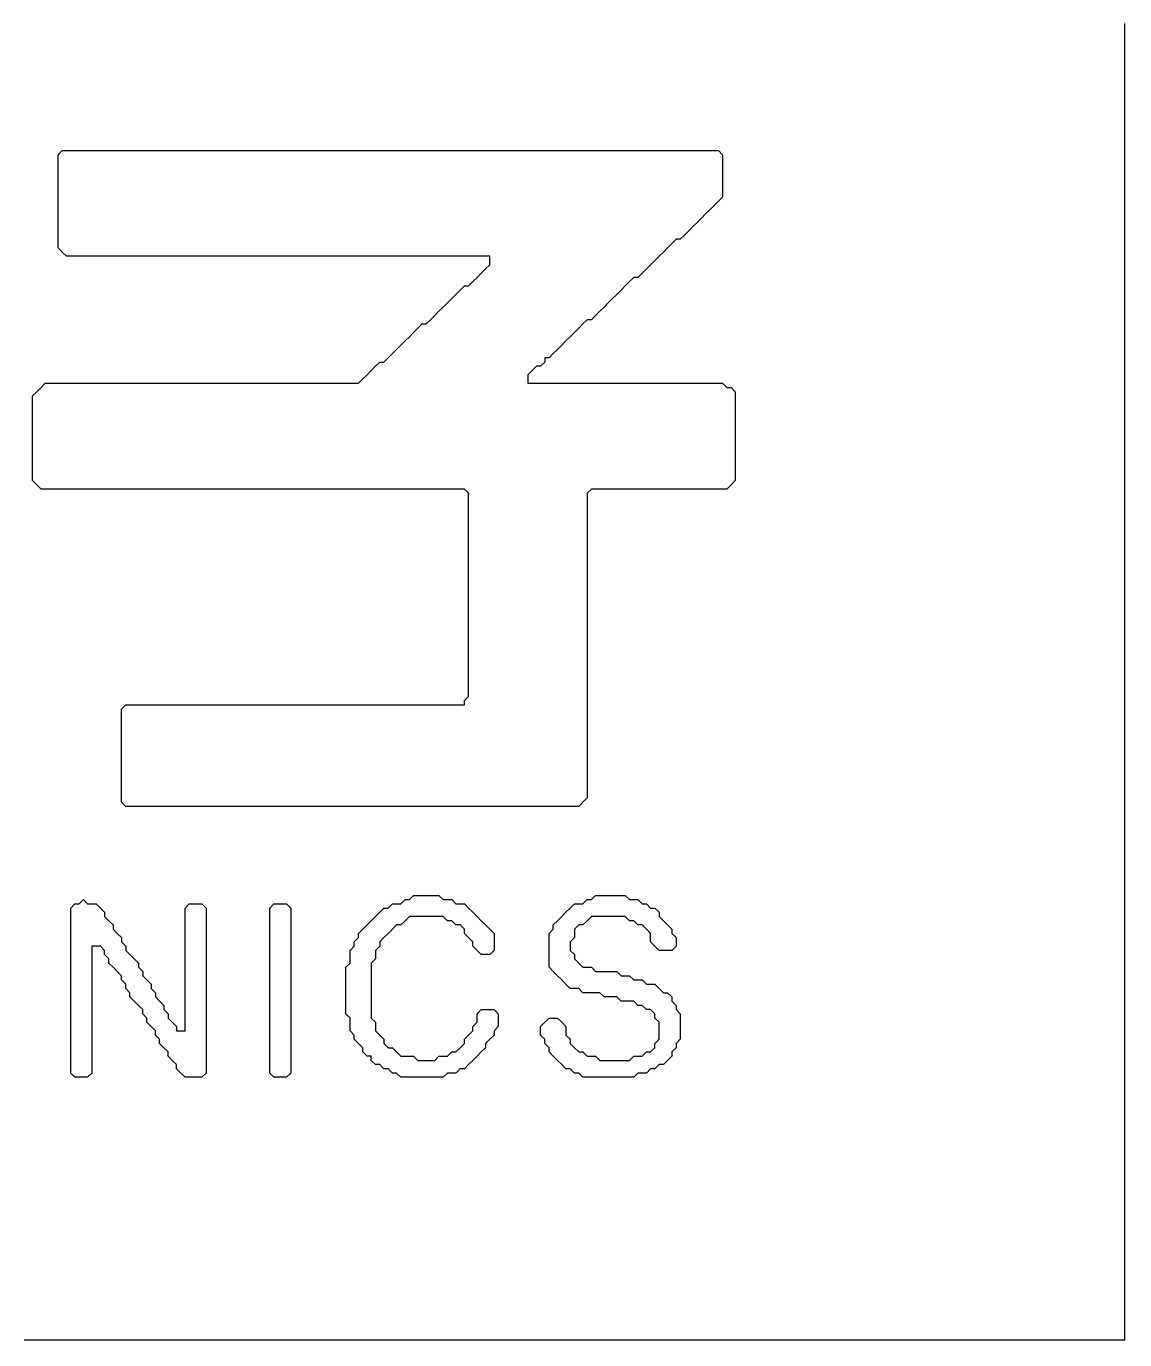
# Model space of a CAD drawing. Header units: metres. Extents: x 0 to 925, y -666 to 0.
# Drawn here: x 665.5 to 925, y -666 to -355.7 of the extents above; entities that cross this region are included whole.
import ezdxf

# ---------------------------------------------------------------- set-up
doc = ezdxf.new("R2010")
doc.units = ezdxf.units.M

msp = doc.modelspace()

# ---------------------------------------------------------------- linework, layer by layer
for points in [[(665, -666), (666, -666), (667, -666), (668, -666), (669, -666), (670, -666), (671, -666), (672, -666), (673, -666), (674, -666), (675, -666), (676, -666), (677, -666), (678, -666), (679, -666), (680, -666), (681, -666), (682, -666), (683, -666), (684, -666), (685, -666), (686, -666), (687, -666), (688, -666), (689, -666), (690, -666), (691, -666), (692, -666), (693, -666), (694, -666), (695, -666), (696, -666), (697, -666), (698, -666), (699, -666), (700, -666), (701, -666), (702, -666), (703, -666), (704, -666), (705, -666), (706, -666), (707, -666), (708, -666), (709, -666), (710, -666), (711, -666), (712, -666), (713, -666), (714, -666), (715, -666), (716, -666), (717, -666), (718, -666), (719, -666), (720, -666), (721, -666), (722, -666), (723, -666), (724, -666), (725, -666), (726, -666), (727, -666), (728, -666), (729, -666), (730, -666), (731, -666), (732, -666), (733, -666), (734, -666), (735, -666), (736, -666), (737, -666), (738, -666), (739, -666), (740, -666), (741, -666), (742, -666), (743, -666), (744, -666), (745, -666), (746, -666), (747, -666), (748, -666), (749, -666), (750, -666), (751, -666), (752, -666), (753, -666), (754, -666), (755, -666), (756, -666), (757, -666), (758, -666), (759, -666), (760, -666), (761, -666), (762, -666), (763, -666), (764, -666), (765, -666), (766, -666), (767, -666), (768, -666), (769, -666), (770, -666), (771, -666), (772, -666), (773, -666), (774, -666), (775, -666), (776, -666), (777, -666), (778, -666), (779, -666), (780, -666), (781, -666), (782, -666), (783, -666), (784, -666), (785, -666), (786, -666), (787, -666), (788, -666), (789, -666), (790, -666), (791, -666), (792, -666), (793, -666), (794, -666), (795, -666), (796, -666), (797, -666), (798, -666), (799, -666), (800, -666), (801, -666), (802, -666), (803, -666), (804, -666), (805, -666), (806, -666), (807, -666), (808, -666), (809, -666), (810, -666), (811, -666), (812, -666), (813, -666), (814, -666), (815, -666), (816, -666), (817, -666), (818, -666), (819, -666), (820, -666), (821, -666), (822, -666), (823, -666), (824, -666), (825, -666), (826, -666), (827, -666), (828, -666), (829, -666), (830, -666), (831, -666), (832, -666), (833, -666), (834, -666), (835, -666), (836, -666), (837, -666), (838, -666), (839, -666), (840, -666), (841, -666), (842, -666), (843, -666), (844, -666), (845, -666), (846, -666), (847, -666), (848, -666), (849, -666), (850, -666), (851, -666), (852, -666), (853, -666), (854, -666), (855, -666), (856, -666), (857, -666), (858, -666), (859, -666), (860, -666), (861, -666), (862, -666), (863, -666), (864, -666), (865, -666), (866, -666), (867, -666), (868, -666), (869, -666), (870, -666), (871, -666), (872, -666), (873, -666), (874, -666), (875, -666), (876, -666), (877, -666), (878, -666), (879, -666), (880, -666), (881, -666), (882, -666), (883, -666), (884, -666), (885, -666), (886, -666), (887, -666), (888, -666), (889, -666), (890, -666), (891, -666), (892, -666), (893, -666), (894, -666), (895, -666), (896, -666), (897, -666), (898, -666), (899, -666), (900, -666), (901, -666), (902, -666), (903, -666), (904, -666), (905, -666), (906, -666), (907, -666), (908, -666), (909, -666), (910, -666), (911, -666), (912, -666), (913, -666), (914, -666), (915, -666), (916, -666), (917, -666), (918, -666), (919, -666), (920, -666), (921, -666), (922, -666), (923, -666), (924, -666), (925, -666), (925, -665), (925, -664), (925, -663), (925, -662), (925, -661), (925, -660), (925, -659), (925, -658), (925, -657), (925, -656), (925, -655), (925, -654), (925, -653), (925, -652), (925, -651), (925, -650), (925, -649), (925, -648), (925, -647), (925, -646), (925, -645), (925, -644), (925, -643), (925, -642), (925, -641), (925, -640), (925, -639), (925, -638), (925, -637), (925, -636), (925, -635), (925, -634), (925, -633), (925, -632), (925, -631), (925, -630), (925, -629), (925, -628), (925, -627), (925, -626), (925, -625), (925, -624), (925, -623), (925, -622), (925, -621), (925, -620), (925, -619), (925, -618), (925, -617), (925, -616), (925, -615), (925, -614), (925, -613), (925, -612), (925, -611), (925, -610), (925, -609), (925, -608), (925, -607), (925, -606), (925, -605), (925, -604), (925, -603), (925, -602), (925, -601), (925, -600), (925, -599), (925, -598), (925, -597), (925, -596), (925, -595), (925, -594), (925, -593), (925, -592), (925, -591), (925, -590), (925, -589), (925, -588), (925, -587), (925, -586), (925, -585), (925, -584), (925, -583), (925, -582), (925, -581), (925, -580), (925, -579), (925, -578), (925, -577), (925, -576), (925, -575), (925, -574), (925, -573), (925, -572), (925, -571), (925, -570), (925, -569), (925, -568), (925, -567), (925, -566), (925, -565), (925, -564), (925, -563), (925, -562), (925, -561), (925, -560), (925, -559), (925, -558), (925, -557), (925, -556), (925, -555), (925, -554), (925, -553), (925, -552), (925, -551), (925, -550), (925, -549), (925, -548), (925, -547), (925, -546), (925, -545), (925, -544), (925, -543), (925, -542), (925, -541), (925, -540), (925, -539), (925, -538), (925, -537), (925, -536), (925, -535), (925, -534), (925, -533), (925, -532), (925, -531), (925, -530), (925, -529), (925, -528), (925, -527), (925, -526), (925, -525), (925, -524), (925, -523), (925, -522), (925, -521), (925, -520), (925, -519), (925, -518), (925, -517), (925, -516), (925, -515), (925, -514), (925, -513), (925, -512), (925, -511), (925, -510), (925, -509), (925, -508), (925, -507), (925, -506), (925, -505), (925, -504), (925, -503), (925, -502), (925, -501), (925, -500), (925, -499), (925, -498), (925, -497), (925, -496), (925, -495), (925, -494), (925, -493), (925, -492), (925, -491), (925, -490), (925, -489), (925, -488), (925, -487), (925, -486), (925, -485), (925, -484), (925, -483), (925, -482), (925, -481), (925, -480), (925, -479), (925, -478), (925, -477), (925, -476), (925, -475), (925, -474), (925, -473), (925, -472), (925, -471), (925, -470), (925, -469), (925, -468), (925, -467), (925, -466), (925, -465), (925, -464), (925, -463), (925, -462), (925, -461), (925, -460), (925, -459), (925, -458), (925, -457), (925, -456), (925, -455), (925, -454), (925, -453), (925, -452), (925, -451), (925, -450), (925, -449), (925, -448), (925, -447), (925, -446), (925, -445), (925, -444), (925, -443), (925, -442), (925, -441), (925, -440), (925, -439), (925, -438), (925, -437), (925, -436), (925, -435), (925, -434), (925, -433), (925, -432), (925, -431), (925, -430), (925, -429), (925, -428), (925, -427), (925, -426), (925, -425), (925, -424), (925, -423), (925, -422), (925, -421), (925, -420), (925, -419), (925, -418), (925, -417), (925, -416), (925, -415), (925, -414), (925, -413), (925, -412), (925, -411), (925, -410), (925, -409), (925, -408), (925, -407), (925, -406), (925, -405), (925, -404), (925, -403), (925, -402), (925, -401), (925, -400), (925, -399), (925, -398), (925, -397), (925, -396), (925, -395), (925, -394), (925, -393), (925, -392), (925, -391), (925, -390), (925, -389), (925, -388), (925, -387), (925, -386), (925, -385), (925, -384), (925, -383), (925, -382), (925, -381), (925, -380), (925, -379), (925, -378), (925, -377), (925, -376), (925, -375), (925, -374), (925, -373), (925, -372), (925, -371), (925, -370), (925, -369), (925, -368), (925, -367), (925, -366), (925, -365), (925, -364), (925, -363), (925, -362), (925, -361), (925, -360), (925, -359), (925, -358), (925, -357), (925, -356), (925, -355)], [(673, -386), (674, -385), (675, -385), (676, -385), (677, -385), (678, -385), (679, -385), (680, -385), (681, -385), (682, -385), (683, -385), (684, -385), (685, -385), (686, -385), (687, -385), (688, -385), (689, -385), (690, -385), (691, -385), (692, -385), (693, -385), (694, -385), (695, -385), (696, -385), (697, -385), (698, -385), (699, -385), (700, -385), (701, -385), (702, -385), (703, -385), (704, -385), (705, -385), (706, -385), (707, -385), (708, -385), (709, -385), (710, -385), (711, -385), (712, -385), (713, -385), (714, -385), (715, -385), (716, -385), (717, -385), (718, -385), (719, -385), (720, -385), (721, -385), (722, -385), (723, -385), (724, -385), (725, -385), (726, -385), (727, -385), (728, -385), (729, -385), (730, -385), (731, -385), (732, -385), (733, -385), (734, -385), (735, -385), (736, -385), (737, -385), (738, -385), (739, -385), (740, -385), (741, -385), (742, -385), (743, -385), (744, -385), (745, -385), (746, -385), (747, -385), (748, -385), (749, -385), (750, -385), (751, -385), (752, -385), (753, -385), (754, -385), (755, -385), (756, -385), (757, -385), (758, -385), (759, -385), (760, -385), (761, -385), (762, -385), (763, -385), (764, -385), (765, -385), (766, -385), (767, -385), (768, -385), (769, -385), (770, -385), (771, -385), (772, -385), (773, -385), (774, -385), (775, -385), (776, -385), (777, -385), (778, -385), (779, -385), (780, -385), (781, -385), (782, -385), (783, -385), (784, -385), (785, -385), (786, -385), (787, -385), (788, -385), (789, -385), (790, -385), (791, -385), (792, -385), (793, -385), (794, -385), (795, -385), (796, -385), (797, -385), (798, -385), (799, -385), (800, -385), (801, -385), (802, -385), (803, -385), (804, -385), (805, -385), (806, -385), (807, -385), (808, -385), (809, -385), (810, -385), (811, -385), (812, -385), (813, -385), (814, -385), (815, -385), (816, -385), (817, -385), (818, -385), (819, -385), (820, -385), (821, -385), (822, -385), (823, -385), (824, -385), (825, -385), (826, -385), (827, -385), (828, -385), (829, -385), (830, -386), (830, -387), (830, -388), (830, -389), (830, -390), (830, -391), (830, -392), (830, -393), (830, -394), (830, -395), (830, -396), (829, -397), (828, -398), (827, -399), (826, -400), (825, -401), (824, -402), (823, -403), (822, -404), (821, -405), (820, -406), (819, -406), (818, -407), (817, -408), (816, -409), (815, -410), (814, -411), (813, -412), (812, -413), (811, -414), (810, -415), (809, -415), (808, -416), (807, -417), (806, -418), (805, -419), (804, -420), (803, -421), (802, -422), (801, -423), (800, -424), (799, -425), (798, -425), (797, -426), (796, -427), (795, -428), (794, -429), (793, -430), (792, -431), (791, -432), (790, -433), (789, -434), (788, -434), (788, -435), (787, -436), (786, -436), (785, -437), (784, -438), (784, -439), (784, -440), (785, -440), (786, -440), (787, -440), (788, -440), (789, -440), (790, -440), (791, -440), (792, -440), (793, -440), (794, -440), (795, -440), (796, -440), (797, -440), (798, -440), (799, -440), (800, -440), (801, -440), (802, -440), (803, -440), (804, -440), (805, -440), (806, -440), (807, -440), (808, -440), (809, -440), (810, -440), (811, -440), (812, -440), (813, -440), (814, -440), (815, -440), (816, -440), (817, -440), (818, -440), (819, -440), (820, -440), (821, -440), (822, -440), (823, -440), (824, -440), (825, -440), (826, -440), (827, -440), (828, -440), (829, -440), (830, -440), (831, -441), (832, -441), (833, -442), (833, -443), (833, -444), (833, -445), (833, -446), (833, -447), (833, -448), (833, -449), (833, -450), (833, -451), (833, -452), (833, -453), (833, -454), (833, -455), (833, -456), (833, -457), (833, -458), (833, -459), (833, -460), (833, -461), (833, -462), (833, -463), (832, -464), (831, -465), (830, -465), (829, -465), (828, -465), (827, -465), (826, -465), (825, -465), (824, -465), (823, -465), (822, -465), (821, -465), (820, -465), (819, -465), (818, -465), (817, -465), (816, -465), (815, -465), (814, -465), (813, -465), (812, -465), (811, -465), (810, -465), (809, -465), (808, -465), (807, -465), (806, -465), (805, -465), (804, -465), (803, -465), (802, -465), (801, -465), (800, -465), (799, -465), (798, -466), (798, -467), (798, -468), (798, -469), (798, -470), (798, -471), (798, -472), (798, -473), (798, -474), (798, -475), (798, -476), (798, -477), (798, -478), (798, -479), (798, -480), (798, -481), (798, -482), (798, -483), (798, -484), (798, -485), (798, -486), (798, -487), (798, -488), (798, -489), (798, -490), (798, -491), (798, -492), (798, -493), (798, -494), (798, -495), (798, -496), (798, -497), (798, -498), (798, -499), (798, -500), (798, -501), (798, -502), (798, -503), (798, -504), (798, -505), (798, -506), (798, -507), (798, -508), (798, -509), (798, -510), (798, -511), (798, -512), (798, -513), (798, -514), (798, -515), (798, -516), (798, -517), (798, -518), (798, -519), (798, -520), (798, -521), (798, -522), (798, -523), (798, -524), (798, -525), (798, -526), (798, -527), (798, -528), (798, -529), (798, -530), (798, -531), (798, -532), (798, -533), (798, -534), (798, -535), (798, -536), (798, -537), (798, -538), (797, -539), (796, -540), (795, -540), (794, -540), (793, -540), (792, -540), (791, -540), (790, -540), (789, -540), (788, -540), (787, -540), (786, -540), (785, -540), (784, -540), (783, -540), (782, -540), (781, -540), (780, -540), (779, -540), (778, -540), (777, -540), (776, -540), (775, -540), (774, -540), (773, -540), (772, -540), (771, -540), (770, -540), (769, -540), (768, -540), (767, -540), (766, -540), (765, -540), (764, -540), (763, -540), (762, -540), (761, -540), (760, -540), (759, -540), (758, -540), (757, -540), (756, -540), (755, -540), (754, -540), (753, -540), (752, -540), (751, -540), (750, -540), (749, -540), (748, -540), (747, -540), (746, -540), (745, -540), (744, -540), (743, -540), (742, -540), (741, -540), (740, -540), (739, -540), (738, -540), (737, -540), (736, -540), (735, -540), (734, -540), (733, -540), (732, -540), (731, -540), (730, -540), (729, -540), (728, -540), (727, -540), (726, -540), (725, -540), (724, -540), (723, -540), (722, -540), (721, -540), (720, -540), (719, -540), (718, -540), (717, -540), (716, -540), (715, -540), (714, -540), (713, -540), (712, -540), (711, -540), (710, -540), (709, -540), (708, -540), (707, -540), (706, -540), (705, -540), (704, -540), (703, -540), (702, -540), (701, -540), (700, -540), (699, -540), (698, -540), (697, -540), (696, -540), (695, -540), (694, -540), (693, -540), (692, -540), (691, -540), (690, -540), (689, -540), (688, -539), (688, -538), (688, -537), (688, -536), (688, -535), (688, -534), (688, -533), (688, -532), (688, -531), (688, -530), (688, -529), (688, -528), (688, -527), (688, -526), (688, -525), (688, -524), (688, -523), (688, -522), (688, -521), (688, -520), (688, -519), (688, -518), (688, -517), (689, -516), (690, -516), (691, -516), (692, -516), (693, -516), (694, -516), (695, -516), (696, -516), (697, -516), (698, -516), (699, -516), (700, -516), (701, -516), (702, -516), (703, -516), (704, -516), (705, -516), (706, -516), (707, -516), (708, -516), (709, -516), (710, -516), (711, -516), (712, -516), (713, -516), (714, -516), (715, -516), (716, -516), (717, -516), (718, -516), (719, -516), (720, -516), (721, -516), (722, -516), (723, -516), (724, -516), (725, -516), (726, -516), (727, -516), (728, -516), (729, -516), (730, -516), (731, -516), (732, -516), (733, -516), (734, -516), (735, -516), (736, -516), (737, -516), (738, -516), (739, -516), (740, -516), (741, -516), (742, -516), (743, -516), (744, -516), (745, -516), (746, -516), (747, -516), (748, -516), (749, -516), (750, -516), (751, -516), (752, -516), (753, -516), (754, -516), (755, -516), (756, -516), (757, -516), (758, -516), (759, -516), (760, -516), (761, -516), (762, -516), (763, -516), (764, -516), (765, -516), (766, -516), (767, -516), (768, -516), (769, -516), (769, -515), (770, -514), (770, -513), (770, -512), (770, -511), (770, -510), (770, -509), (770, -508), (770, -507), (770, -506), (770, -505), (770, -504), (770, -503), (770, -502), (770, -501), (770, -500), (770, -499), (770, -498), (770, -497), (770, -496), (770, -495), (770, -494), (770, -493), (770, -492), (770, -491), (770, -490), (770, -489), (770, -488), (770, -487), (770, -486), (770, -485), (770, -484), (770, -483), (770, -482), (770, -481), (770, -480), (770, -479), (770, -478), (770, -477), (770, -476), (770, -475), (770, -474), (770, -473), (770, -472), (770, -471), (770, -470), (770, -469), (770, -468), (770, -467), (770, -466), (769, -465), (768, -465), (767, -465), (766, -465), (765, -465), (764, -465), (763, -465), (762, -465), (761, -465), (760, -465), (759, -465), (758, -465), (757, -465), (756, -465), (755, -465), (754, -465), (753, -465), (752, -465), (751, -465), (750, -465), (749, -465), (748, -465), (747, -465), (746, -465), (745, -465), (744, -465), (743, -465), (742, -465), (741, -465), (740, -465), (739, -465), (738, -465), (737, -465), (736, -465), (735, -465), (734, -465), (733, -465), (732, -465), (731, -465), (730, -465), (729, -465), (728, -465), (727, -465), (726, -465), (725, -465), (724, -465), (723, -465), (722, -465), (721, -465), (720, -465), (719, -465), (718, -465), (717, -465), (716, -465), (715, -465), (714, -465), (713, -465), (712, -465), (711, -465), (710, -465), (709, -465), (708, -465), (707, -465), (706, -465), (705, -465), (704, -465), (703, -465), (702, -465), (701, -465), (700, -465), (699, -465), (698, -465), (697, -465), (696, -465), (695, -465), (694, -465), (693, -465), (692, -465), (691, -465), (690, -465), (689, -465), (688, -465), (687, -465), (686, -465), (685, -465), (684, -465), (683, -465), (682, -465), (681, -465), (680, -465), (679, -465), (678, -465), (677, -465), (676, -465), (675, -465), (674, -465), (673, -465), (672, -465), (671, -465), (670, -465), (669, -465), (668, -464), (667, -463), (667, -462), (667, -461), (667, -460), (667, -459), (667, -458), (667, -457), (667, -456), (667, -455), (667, -454), (667, -453), (667, -452), (667, -451), (667, -450), (667, -449), (667, -448), (667, -447), (667, -446), (667, -445), (667, -444), (667, -443), (668, -442), (669, -441), (670, -440), (671, -440), (672, -440), (673, -440), (674, -440), (675, -440), (676, -440), (677, -440), (678, -440), (679, -440), (680, -440), (681, -440), (682, -440), (683, -440), (684, -440), (685, -440), (686, -440), (687, -440), (688, -440), (689, -440), (690, -440), (691, -440), (692, -440), (693, -440), (694, -440), (695, -440), (696, -440), (697, -440), (698, -440), (699, -440), (700, -440), (701, -440), (702, -440), (703, -440), (704, -440), (705, -440), (706, -440), (707, -440), (708, -440), (709, -440), (710, -440), (711, -440), (712, -440), (713, -440), (714, -440), (715, -440), (716, -440), (717, -440), (718, -440), (719, -440), (720, -440), (721, -440), (722, -440), (723, -440), (724, -440), (725, -440), (726, -440), (727, -440), (728, -440), (729, -440), (730, -440), (731, -440), (732, -440), (733, -440), (734, -440), (735, -440), (736, -440), (737, -440), (738, -440), (739, -440), (740, -440), (741, -440), (742, -440), (743, -440), (744, -440), (745, -439), (746, -438), (747, -437), (748, -436), (749, -435), (750, -435), (751, -434), (752, -433), (753, -432), (754, -431), (755, -430), (756, -429), (757, -428), (758, -427), (759, -426), (760, -426), (761, -425), (762, -424), (763, -423), (764, -422), (765, -421), (766, -420), (767, -419), (768, -418), (769, -417), (770, -417), (771, -416), (772, -415), (773, -414), (774, -413), (775, -412), (775, -411), (775, -410), (774, -410), (773, -410), (772, -410), (771, -410), (770, -410), (769, -410), (768, -410), (767, -410), (766, -410), (765, -410), (764, -410), (763, -410), (762, -410), (761, -410), (760, -410), (759, -410), (758, -410), (757, -410), (756, -410), (755, -410), (754, -410), (753, -410), (752, -410), (751, -410), (750, -410), (749, -410), (748, -410), (747, -410), (746, -410), (745, -410), (744, -410), (743, -410), (742, -410), (741, -410), (740, -410), (739, -410), (738, -410), (737, -410), (736, -410), (735, -410), (734, -410), (733, -410), (732, -410), (731, -410), (730, -410), (729, -410), (728, -410), (727, -410), (726, -410), (725, -410), (724, -410), (723, -410), (722, -410), (721, -410), (720, -410), (719, -410), (718, -410), (717, -410), (716, -410), (715, -410), (714, -410), (713, -410), (712, -410), (711, -410), (710, -410), (709, -410), (708, -410), (707, -410), (706, -410), (705, -410), (704, -410), (703, -410), (702, -410), (701, -410), (700, -410), (699, -410), (698, -410), (697, -410), (696, -410), (695, -410), (694, -410), (693, -410), (692, -410), (691, -410), (690, -410), (689, -410), (688, -410), (687, -410), (686, -410), (685, -410), (684, -410), (683, -410), (682, -410), (681, -410), (680, -410), (679, -410), (678, -410), (677, -410), (676, -410), (675, -410), (674, -409), (673, -408), (673, -407), (673, -406), (673, -405), (673, -404), (673, -403), (673, -402), (673, -401), (673, -400), (673, -399), (673, -398), (673, -397), (673, -396), (673, -395), (673, -394), (673, -393), (673, -392), (673, -391), (673, -390), (673, -389), (673, -388), (673, -387), (673, -386)], [(756, -562), (757, -561), (758, -561), (759, -561), (760, -561), (761, -561), (762, -561), (763, -561), (764, -562), (765, -562), (766, -562), (767, -563), (768, -563), (769, -563), (770, -564), (771, -565), (772, -566), (773, -567), (774, -568), (775, -569), (776, -570), (776, -571), (776, -572), (776, -573), (776, -574), (775, -575), (774, -575), (773, -575), (772, -574), (771, -573), (771, -572), (770, -571), (769, -570), (769, -569), (768, -568), (767, -568), (766, -567), (765, -567), (764, -566), (763, -566), (762, -566), (761, -566), (760, -566), (759, -566), (758, -566), (757, -566), (756, -566), (755, -567), (754, -568), (753, -568), (752, -569), (751, -570), (750, -571), (749, -572), (749, -573), (748, -574), (748, -575), (748, -576), (747, -577), (747, -578), (747, -579), (747, -580), (747, -581), (747, -582), (747, -583), (747, -584), (747, -585), (747, -586), (747, -587), (747, -588), (747, -589), (747, -590), (748, -591), (748, -592), (748, -593), (749, -594), (750, -595), (750, -596), (751, -597), (752, -597), (753, -598), (754, -599), (755, -599), (756, -599), (757, -599), (758, -600), (759, -600), (760, -600), (761, -600), (762, -600), (763, -599), (764, -599), (765, -599), (766, -598), (767, -598), (768, -597), (769, -596), (769, -595), (770, -594), (771, -593), (771, -592), (772, -591), (772, -590), (772, -589), (773, -588), (774, -588), (775, -588), (776, -588), (777, -589), (777, -590), (777, -591), (777, -592), (776, -593), (776, -594), (775, -595), (774, -596), (774, -597), (773, -598), (772, -599), (771, -600), (770, -601), (769, -602), (768, -602), (767, -603), (766, -603), (765, -603), (764, -604), (763, -604), (762, -604), (761, -604), (760, -604), (759, -604), (758, -604), (757, -604), (756, -604), (755, -604), (754, -604), (753, -603), (752, -603), (751, -602), (750, -602), (749, -601), (748, -601), (747, -600), (747, -599), (746, -599), (745, -598), (745, -597), (744, -596), (743, -595), (743, -594), (742, -593), (742, -592), (742, -591), (742, -590), (741, -589), (741, -588), (741, -587), (741, -586), (741, -585), (741, -584), (741, -583), (741, -582), (741, -581), (741, -580), (741, -579), (741, -578), (742, -577), (742, -576), (742, -575), (742, -574), (743, -573), (743, -572), (744, -571), (744, -570), (745, -569), (746, -568), (747, -567), (748, -566), (749, -565), (750, -564), (751, -564), (752, -563), (753, -563), (754, -563), (755, -562), (756, -562)], [(799, -562), (800, -561), (801, -561), (802, -561), (803, -561), (804, -561), (805, -561), (806, -561), (807, -561), (808, -562), (809, -562), (810, -562), (811, -563), (812, -563), (813, -564), (814, -564), (815, -565), (815, -566), (816, -567), (817, -568), (818, -569), (818, -570), (819, -571), (819, -572), (819, -573), (818, -574), (817, -574), (816, -574), (815, -574), (814, -573), (813, -572), (813, -571), (813, -570), (812, -569), (811, -568), (810, -568), (809, -567), (808, -567), (807, -566), (806, -566), (805, -566), (804, -566), (803, -566), (802, -566), (801, -566), (800, -566), (799, -566), (798, -567), (797, -568), (796, -568), (795, -569), (795, -570), (795, -571), (794, -572), (794, -573), (794, -574), (795, -575), (795, -576), (796, -577), (797, -578), (798, -578), (799, -578), (800, -579), (801, -579), (802, -579), (803, -579), (804, -579), (805, -579), (806, -580), (807, -580), (808, -580), (809, -581), (810, -581), (811, -581), (812, -582), (813, -582), (814, -582), (815, -583), (816, -584), (817, -584), (818, -585), (818, -586), (819, -587), (819, -588), (820, -589), (820, -590), (820, -591), (820, -592), (820, -593), (820, -594), (820, -595), (819, -596), (819, -597), (818, -598), (818, -599), (817, -600), (816, -601), (815, -601), (814, -602), (813, -602), (812, -603), (811, -603), (810, -603), (809, -604), (808, -604), (807, -604), (806, -604), (805, -604), (804, -604), (803, -604), (802, -604), (801, -604), (800, -604), (799, -604), (798, -604), (797, -604), (796, -603), (795, -603), (794, -602), (793, -602), (792, -601), (791, -600), (790, -599), (789, -598), (789, -597), (788, -596), (788, -595), (787, -594), (787, -593), (787, -592), (788, -591), (789, -590), (790, -590), (791, -590), (792, -591), (793, -592), (793, -593), (793, -594), (794, -595), (794, -596), (795, -597), (796, -598), (797, -598), (798, -599), (799, -599), (800, -599), (801, -600), (802, -600), (803, -600), (804, -600), (805, -600), (806, -600), (807, -600), (808, -600), (809, -599), (810, -599), (811, -599), (812, -598), (813, -598), (814, -597), (814, -596), (815, -595), (815, -594), (815, -593), (815, -592), (815, -591), (814, -590), (814, -589), (813, -588), (812, -588), (811, -587), (810, -587), (809, -586), (808, -586), (807, -586), (806, -586), (805, -585), (804, -585), (803, -585), (802, -585), (801, -584), (800, -584), (799, -584), (798, -584), (797, -584), (796, -583), (795, -583), (794, -583), (793, -582), (792, -581), (791, -580), (790, -579), (789, -578), (789, -577), (789, -576), (789, -575), (789, -574), (789, -573), (789, -572), (789, -571), (789, -570), (790, -569), (790, -568), (791, -567), (792, -566), (793, -565), (794, -564), (795, -563), (796, -563), (797, -563), (798, -562), (799, -562)], [(678, -563), (679, -562), (680, -563), (681, -563), (682, -563), (683, -564), (684, -565), (684, -566), (685, -567), (686, -568), (686, -569), (687, -570), (688, -571), (688, -572), (689, -573), (689, -574), (690, -575), (691, -576), (692, -577), (692, -578), (693, -579), (693, -580), (694, -581), (695, -582), (695, -583), (696, -584), (696, -585), (697, -586), (698, -587), (698, -588), (699, -589), (699, -590), (700, -591), (701, -592), (701, -593), (702, -593), (703, -593), (703, -592), (703, -591), (703, -590), (703, -589), (703, -588), (703, -587), (703, -586), (703, -585), (703, -584), (703, -583), (703, -582), (703, -581), (703, -580), (703, -579), (703, -578), (703, -577), (703, -576), (703, -575), (703, -574), (703, -573), (703, -572), (703, -571), (703, -570), (703, -569), (703, -568), (703, -567), (703, -566), (703, -565), (703, -564), (704, -563), (705, -563), (706, -563), (707, -563), (708, -564), (708, -565), (708, -566), (708, -567), (708, -568), (708, -569), (708, -570), (708, -571), (708, -572), (708, -573), (708, -574), (708, -575), (708, -576), (708, -577), (708, -578), (708, -579), (708, -580), (708, -581), (708, -582), (708, -583), (708, -584), (708, -585), (708, -586), (708, -587), (708, -588), (708, -589), (708, -590), (708, -591), (708, -592), (708, -593), (708, -594), (708, -595), (708, -596), (708, -597), (708, -598), (708, -599), (708, -600), (708, -601), (708, -602), (708, -603), (707, -604), (706, -604), (705, -604), (704, -604), (703, -604), (702, -603), (701, -602), (701, -601), (700, -600), (699, -599), (699, -598), (698, -597), (697, -596), (697, -595), (696, -594), (696, -593), (695, -592), (694, -591), (694, -590), (693, -589), (693, -588), (692, -587), (691, -586), (690, -585), (690, -584), (689, -583), (689, -582), (688, -581), (688, -580), (687, -579), (686, -578), (685, -577), (685, -576), (684, -575), (684, -574), (683, -573), (682, -573), (681, -573), (681, -574), (681, -575), (681, -576), (681, -577), (681, -578), (681, -579), (681, -580), (681, -581), (681, -582), (681, -583), (681, -584), (681, -585), (681, -586), (681, -587), (681, -588), (681, -589), (681, -590), (681, -591), (681, -592), (681, -593), (681, -594), (681, -595), (681, -596), (681, -597), (681, -598), (681, -599), (681, -600), (681, -601), (681, -602), (681, -603), (680, -604), (679, -604), (678, -604), (677, -604), (676, -603), (676, -602), (676, -601), (676, -600), (676, -599), (676, -598), (676, -597), (676, -596), (676, -595), (676, -594), (676, -593), (676, -592), (676, -591), (676, -590), (676, -589), (676, -588), (676, -587), (676, -586), (676, -585), (676, -584), (676, -583), (676, -582), (676, -581), (676, -580), (676, -579), (676, -578), (676, -577), (676, -576), (676, -575), (676, -574), (676, -573), (676, -572), (676, -571), (676, -570), (676, -569), (676, -568), (676, -567), (676, -566), (676, -565), (676, -564), (677, -563), (678, -563)], [(723, -564), (724, -563), (725, -563), (726, -563), (727, -563), (728, -564), (728, -565), (728, -566), (728, -567), (728, -568), (728, -569), (728, -570), (728, -571), (728, -572), (728, -573), (728, -574), (728, -575), (728, -576), (728, -577), (728, -578), (728, -579), (728, -580), (728, -581), (728, -582), (728, -583), (728, -584), (728, -585), (728, -586), (728, -587), (728, -588), (728, -589), (728, -590), (728, -591), (728, -592), (728, -593), (728, -594), (728, -595), (728, -596), (728, -597), (728, -598), (728, -599), (728, -600), (728, -601), (728, -602), (728, -603), (727, -604), (726, -604), (725, -604), (724, -604), (723, -603), (723, -602), (723, -601), (723, -600), (723, -599), (723, -598), (723, -597), (723, -596), (723, -595), (723, -594), (723, -593), (723, -592), (723, -591), (723, -590), (723, -589), (723, -588), (723, -587), (723, -586), (723, -585), (723, -584), (723, -583), (723, -582), (723, -581), (723, -580), (723, -579), (723, -578), (723, -577), (723, -576), (723, -575), (723, -574), (723, -573), (723, -572), (723, -571), (723, -570), (723, -569), (723, -568), (723, -567), (723, -566), (723, -565), (723, -564)]]:
    msp.add_lwpolyline(points)

doc.saveas('drawing.dxf')
